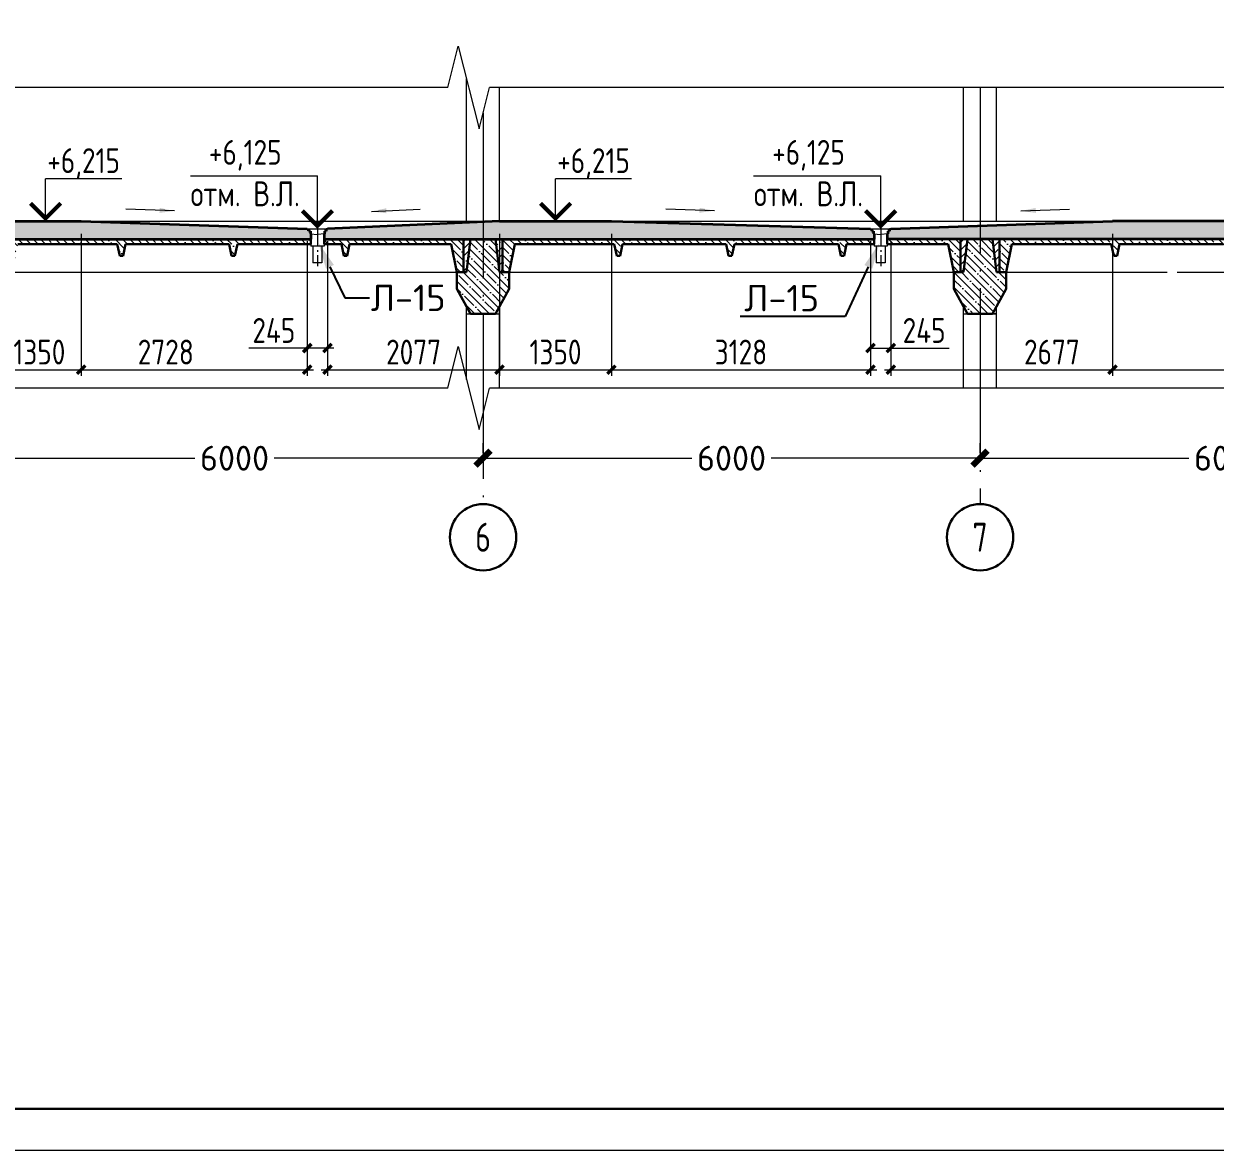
# Model space of a CAD drawing. Extents: x -965262 to 1142518, y -357520 to 71675.
# Drawn here: x 552421 to 566803, y -240088 to -226490 of the extents above; entities that cross this region are included whole.
import ezdxf
from ezdxf import colors
from ezdxf.entities.mleader import LeaderData, LeaderLine
from ezdxf.math import Vec2, Vec3

# ---------------------------------------------------------------- set-up
doc = ezdxf.new("R2010")
doc.units = 0
doc.header["$LTSCALE"] = 10
doc.linetypes.add('AM_DIN_G_W050x2', pattern=[6.875, 4.75, -0.875, 0.375, -0.875])
doc.linetypes.add('DOTE', pattern=[2.42, 2, -0.2, 0.02, -0.2])
doc.layers.get('0').update_dxf_attribs({"linetype": 'CONTINUOUS', "lineweight": 30})
doc.layers.get('Defpoints').update_dxf_attribs({"linetype": 'CONTINUOUS'})
for name, color, linetype, lineweight in [('DOTE', 7, 'DOTE', 9), ('полы', 3, 'CONTINUOUS', 35), ('Полы_лотки', 7, 'CONTINUOUS', 30)]:
    doc.layers.add(name, color=color, linetype=linetype, lineweight=lineweight)
doc.styles.add('GOST 2.304', font='isocpeur.ttf', dxfattribs={"width": 0.75, "height": 250})
doc.styles.get("Standard").update_dxf_attribs({"font": 'isocpeur.ttf', "height": 300})
doc.styles.add('ГОСТ 2м', font='isocpeur.ttf', dxfattribs={"width": 0.8, "height": 250})
doc.dimstyles.get("Standard").update_dxf_attribs({"dimscale": 100, "dimtxt": 300, "dimasz": 1.8, "dimexe": 1.8, "dimexo": 0.625, "dimgap": 0.9, "dimtad": 0, "dimdec": 0, "dimzin": 0, "dimdsep": 46, "dimtxsty": 'Standard', "dimblk": 'ARCHTICK', "dimcen": 0.9, "dimclrd": 256, "dimclre": 256, "dimclrt": 256, "dimadec": 0, "dimazin": 0, "dimtfac": 1, "dimtdec": 0, "dimtofl": 0, "dimtmove": 0, "dimatfit": 3, "dimfxl": 1, "dimtolj": 1, "dimtzin": 0, "dimlwd": 15, "dimlwe": 15, "dimarcsym": 0})
doc.dimstyles.new('ГОСТ 2м', dxfattribs={"dimtxt": 250, "dimasz": 100, "dimexe": 75, "dimexo": 150, "dimgap": 62.5, "dimtad": 1, "dimdec": 0, "dimtxsty": 'ГОСТ 2м', "dimblk": 'ARCHTICK', "dimcen": 150, "dimdle": 75, "dimclrd": 256, "dimclre": 256, "dimclrt": 256, "dimadec": 0, "dimazin": 0, "dimtfac": 1, "dimtdec": 0, "dimtmove": 0, "dimatfit": 3, "dimldrblk": 'OBLIQUE', "dimfxl": 1, "dimlwd": 15, "dimlwe": 15, "dimarcsym": 0})
pattern_1 = [(135, (451814.21, -235864), (-89.80256, -89.80256), []), (135, (451814.21, -235774.19), (-89.80256, -89.80256), [158.75, -31.75, 0, -31.75])]
pattern_2 = [(45, (563914.5, -232089.68), (-89.8026, 89.8026), []), (45, (564004.3, -232089.68), (-89.8026, 89.8026), [158.75, -31.75, 0, -31.75])]
pattern_3 = [(135, (563914.5, -232089.68), (-89.8026, -89.8026), []), (135, (563914.5, -231999.87), (-89.8026, -89.8026), [158.75, -31.75, 0, -31.75])]

# ---------------------------------------------------------------- blocks, each defined once
blk = doc.blocks.new('_ArchTick')
at = {"color": 0, "linetype": 'ByBlock', "lineweight": 0, "const_width": 0.4}
blk.add_lwpolyline([(-0.5, -0.5), (0.5, 0.5)], dxfattribs=at)
blk = doc.blocks.new('*D2108')
at = {"lineweight": 15, "transparency": 16777216}
for p, q in [((563964, -231672), (563964, -231554)), ((569964, -231672), (569964, -231554)), ((563964, -231734), (566484, -231734)), ((569964, -231734), (567444, -231734))]:
    blk.add_line(p, q, dxfattribs=at)
at = {"layer": 'Defpoints', "color": 0, "lineweight": 15, "transparency": 16777216}
for p in [(563964, -231734), (563964, -231734), (569964, -231734)]:
    blk.add_point(p, dxfattribs=at)
at = {"lineweight": 15, "transparency": 16777216, "xscale": 180, "yscale": 180, "zscale": 180, "rotation": 180}
blk.add_blockref('_ArchTick', (563964, -231734), dxfattribs=at)
at = {"lineweight": 15, "transparency": 16777216, "xscale": 180, "yscale": 180, "zscale": 180}
blk.add_blockref('_ArchTick', (569964, -231734), dxfattribs=at)
at = {"lineweight": 15, "transparency": 16777216, "insert": (566964, -231734), "char_height": 300, "attachment_point": 5}
blk.add_mtext('\\A1;6000', dxfattribs=at)
blk = doc.blocks.new('*D2109')
at = {"lineweight": 15, "transparency": 16777216}
for p, q in [((557964, -231672), (557964, -231554)), ((563964, -231672), (563964, -231554)), ((557964, -231734), (560484, -231734)), ((563964, -231734), (561444, -231734))]:
    blk.add_line(p, q, dxfattribs=at)
at = {"layer": 'Defpoints', "color": 0, "lineweight": 15, "transparency": 16777216}
for p in [(557964, -231734), (557964, -231734), (563964, -231734)]:
    blk.add_point(p, dxfattribs=at)
at = {"lineweight": 15, "transparency": 16777216, "xscale": 180, "yscale": 180, "zscale": 180, "rotation": 180}
blk.add_blockref('_ArchTick', (557964, -231734), dxfattribs=at)
at = {"lineweight": 15, "transparency": 16777216, "xscale": 180, "yscale": 180, "zscale": 180}
blk.add_blockref('_ArchTick', (563964, -231734), dxfattribs=at)
at = {"lineweight": 15, "transparency": 16777216, "insert": (560964, -231734), "char_height": 300, "attachment_point": 5}
blk.add_mtext('\\A1;6000', dxfattribs=at)
blk = doc.blocks.new('*D2110')
at = {"lineweight": 15, "transparency": 16777216}
for p, q in [((551964, -231672), (551964, -231554)), ((557964, -231672), (557964, -231554)), ((551964, -231734), (554484, -231734)), ((557964, -231734), (555444, -231734))]:
    blk.add_line(p, q, dxfattribs=at)
at = {"layer": 'Defpoints', "color": 0, "lineweight": 15, "transparency": 16777216}
for p in [(551964, -231734), (551964, -231734), (557964, -231734)]:
    blk.add_point(p, dxfattribs=at)
at = {"lineweight": 15, "transparency": 16777216, "xscale": 180, "yscale": 180, "zscale": 180, "rotation": 180}
blk.add_blockref('_ArchTick', (551964, -231734), dxfattribs=at)
at = {"lineweight": 15, "transparency": 16777216, "xscale": 180, "yscale": 180, "zscale": 180}
blk.add_blockref('_ArchTick', (557964, -231734), dxfattribs=at)
at = {"lineweight": 15, "transparency": 16777216, "insert": (554964, -231734), "char_height": 300, "attachment_point": 5}
blk.add_mtext('\\A1;6000', dxfattribs=at)
blk = doc.blocks.new('*D2120')
at = {"lineweight": 15, "transparency": 16777216}
for p, q in [((551764, -229025), (551764, -230741)), ((553114, -229025), (553114, -230741)), ((551689, -230666), (553189, -230666))]:
    blk.add_line(p, q, dxfattribs=at)
at = {"layer": 'Defpoints', "color": 0, "lineweight": 15, "transparency": 16777216}
for p in [(551764, -228875, -13062), (553114, -228875, -13062), (553114, -230666)]:
    blk.add_point(p, dxfattribs=at)
at = {"lineweight": 15, "transparency": 16777216, "xscale": 100, "yscale": 100, "zscale": 100, "rotation": 180}
blk.add_blockref('_ArchTick', (551764, -230666), dxfattribs=at)
at = {"lineweight": 15, "transparency": 16777216, "xscale": 100, "yscale": 100, "zscale": 100}
blk.add_blockref('_ArchTick', (553114, -230666), dxfattribs=at)
at = {"lineweight": 15, "transparency": 16777216, "insert": (552608, -230453), "char_height": 250, "attachment_point": 5, "style": 'ГОСТ 2м'}
blk.add_mtext('{\\H1.2x;1350}', dxfattribs=at)
blk = doc.blocks.new('_Oblique')
at = {"color": 0, "linetype": 'ByBlock', "lineweight": -2}
blk.add_line((-0.5, -0.5), (0.5, 0.5), dxfattribs=at)
blk = doc.blocks.new('*D2121')
at = {"lineweight": 15, "transparency": 16777216}
for p, q in [((553114, -229025), (553114, -230741)), ((555842, -229115), (555842, -230741)), ((553039, -230666), (555917, -230666))]:
    blk.add_line(p, q, dxfattribs=at)
at = {"layer": 'Defpoints', "color": 0, "lineweight": 15, "transparency": 16777216}
for p in [(553114, -228875, -13062), (555842, -228965), (555842, -230666)]:
    blk.add_point(p, dxfattribs=at)
at = {"lineweight": 15, "transparency": 16777216, "xscale": 100, "yscale": 100, "zscale": 100, "rotation": 180}
blk.add_blockref('_ArchTick', (553114, -230666), dxfattribs=at)
at = {"lineweight": 15, "transparency": 16777216, "xscale": 100, "yscale": 100, "zscale": 100}
blk.add_blockref('_ArchTick', (555842, -230666), dxfattribs=at)
at = {"lineweight": 15, "transparency": 16777216, "insert": (554134, -230453), "char_height": 250, "attachment_point": 5, "style": 'ГОСТ 2м'}
blk.add_mtext('{\\H1.2x;2728}', dxfattribs=at)
blk = doc.blocks.new('*D2122')
at = {"lineweight": 15, "transparency": 16777216}
for p, q in [((555842, -229115), (555842, -230480)), ((556087, -229115), (556087, -230480)), ((555842, -230405), (555137, -230405)), ((556162, -230405), (555842, -230405))]:
    blk.add_line(p, q, dxfattribs=at)
at = {"layer": 'Defpoints', "color": 0, "lineweight": 15, "transparency": 16777216}
for p in [(555842, -228965), (556087, -228965), (555842, -230405)]:
    blk.add_point(p, dxfattribs=at)
at = {"lineweight": 15, "transparency": 16777216, "xscale": 100, "yscale": 100, "zscale": 100, "rotation": 180}
blk.add_blockref('_ArchTick', (555842, -230405), dxfattribs=at)
at = {"lineweight": 15, "transparency": 16777216, "xscale": 100, "yscale": 100, "zscale": 100}
blk.add_blockref('_ArchTick', (556087, -230405), dxfattribs=at)
at = {"lineweight": 15, "transparency": 16777216, "insert": (555439, -230192), "char_height": 250, "attachment_point": 5, "style": 'ГОСТ 2м'}
blk.add_mtext('{\\H1.2x;245}', dxfattribs=at)
blk = doc.blocks.new('*D2123')
at = {"lineweight": 15, "transparency": 16777216}
for p, q in [((558164, -229025), (558164, -230741)), ((556087, -229115), (556087, -230741)), ((556012, -230666), (558239, -230666))]:
    blk.add_line(p, q, dxfattribs=at)
at = {"layer": 'Defpoints', "color": 0, "lineweight": 15, "transparency": 16777216}
for p in [(558164, -228875, -13062), (556087, -228965), (558164, -230666)]:
    blk.add_point(p, dxfattribs=at)
at = {"lineweight": 15, "transparency": 16777216, "xscale": 100, "yscale": 100, "zscale": 100, "rotation": 180}
blk.add_blockref('_ArchTick', (556087, -230666), dxfattribs=at)
at = {"lineweight": 15, "transparency": 16777216, "xscale": 100, "yscale": 100, "zscale": 100}
blk.add_blockref('_ArchTick', (558164, -230666), dxfattribs=at)
at = {"lineweight": 15, "transparency": 16777216, "insert": (557126, -230453), "char_height": 250, "attachment_point": 5, "style": 'ГОСТ 2м'}
blk.add_mtext('{\\H1.2x;2077}', dxfattribs=at)
blk = doc.blocks.new('*D2124')
at = {"lineweight": 15, "transparency": 16777216}
for p, q in [((558164, -229025), (558164, -230741)), ((559514, -229025), (559514, -230741)), ((558089, -230666), (559589, -230666))]:
    blk.add_line(p, q, dxfattribs=at)
at = {"layer": 'Defpoints', "color": 0, "lineweight": 15, "transparency": 16777216}
for p in [(558164, -228875, -13062), (559514, -228875, -13062), (559514, -230666)]:
    blk.add_point(p, dxfattribs=at)
at = {"lineweight": 15, "transparency": 16777216, "xscale": 100, "yscale": 100, "zscale": 100, "rotation": 180}
blk.add_blockref('_ArchTick', (558164, -230666), dxfattribs=at)
at = {"lineweight": 15, "transparency": 16777216, "xscale": 100, "yscale": 100, "zscale": 100}
blk.add_blockref('_ArchTick', (559514, -230666), dxfattribs=at)
at = {"lineweight": 15, "transparency": 16777216, "insert": (558839, -230453), "char_height": 250, "attachment_point": 5, "style": 'ГОСТ 2м'}
blk.add_mtext('{\\H1.2x;1350}', dxfattribs=at)
blk = doc.blocks.new('*D2125')
at = {"lineweight": 15, "transparency": 16777216}
for p, q in [((559514, -229025), (559514, -230741)), ((562642, -229115), (562642, -230741)), ((559439, -230666), (562717, -230666))]:
    blk.add_line(p, q, dxfattribs=at)
at = {"layer": 'Defpoints', "color": 0, "lineweight": 15, "transparency": 16777216}
for p in [(559514, -228875, -13062), (562642, -228965), (562642, -230666)]:
    blk.add_point(p, dxfattribs=at)
at = {"lineweight": 15, "transparency": 16777216, "xscale": 100, "yscale": 100, "zscale": 100, "rotation": 180}
blk.add_blockref('_ArchTick', (559514, -230666), dxfattribs=at)
at = {"lineweight": 15, "transparency": 16777216, "xscale": 100, "yscale": 100, "zscale": 100}
blk.add_blockref('_ArchTick', (562642, -230666), dxfattribs=at)
at = {"lineweight": 15, "transparency": 16777216, "insert": (561078, -230453), "char_height": 250, "attachment_point": 5, "style": 'ГОСТ 2м'}
blk.add_mtext('{\\H1.2x;3128}', dxfattribs=at)
blk = doc.blocks.new('*D2126')
at = {"lineweight": 15, "transparency": 16777216}
for p, q in [((562642, -229115), (562642, -230480)), ((562887, -229115), (562887, -230480)), ((562642, -230405), (562962, -230405)), ((562887, -230405), (563592, -230405))]:
    blk.add_line(p, q, dxfattribs=at)
at = {"layer": 'Defpoints', "color": 0, "lineweight": 15, "transparency": 16777216}
for p in [(562642, -228965), (562887, -228965), (562642, -230405)]:
    blk.add_point(p, dxfattribs=at)
at = {"lineweight": 15, "transparency": 16777216, "xscale": 100, "yscale": 100, "zscale": 100, "rotation": 180}
blk.add_blockref('_ArchTick', (562642, -230405), dxfattribs=at)
at = {"lineweight": 15, "transparency": 16777216, "xscale": 100, "yscale": 100, "zscale": 100}
blk.add_blockref('_ArchTick', (562887, -230405), dxfattribs=at)
at = {"lineweight": 15, "transparency": 16777216, "insert": (563289, -230192), "char_height": 250, "attachment_point": 5, "style": 'ГОСТ 2м'}
blk.add_mtext('{\\H1.2x;245}', dxfattribs=at)
blk = doc.blocks.new('*D2127')
at = {"lineweight": 15, "transparency": 16777216}
for p, q in [((565564, -229025), (565564, -230741)), ((562887, -229115), (562887, -230741)), ((562812, -230666), (565639, -230666))]:
    blk.add_line(p, q, dxfattribs=at)
at = {"layer": 'Defpoints', "color": 0, "lineweight": 15, "transparency": 16777216}
for p in [(565564, -228875), (562887, -228965), (565564, -230666)]:
    blk.add_point(p, dxfattribs=at)
at = {"lineweight": 15, "transparency": 16777216, "xscale": 100, "yscale": 100, "zscale": 100, "rotation": 180}
blk.add_blockref('_ArchTick', (562887, -230666), dxfattribs=at)
at = {"lineweight": 15, "transparency": 16777216, "xscale": 100, "yscale": 100, "zscale": 100}
blk.add_blockref('_ArchTick', (565564, -230666), dxfattribs=at)
at = {"lineweight": 15, "transparency": 16777216, "insert": (564832, -230453), "char_height": 250, "attachment_point": 5, "style": 'ГОСТ 2м'}
blk.add_mtext('{\\H1.2x;2677}', dxfattribs=at)
blk = doc.blocks.new('*D2128')
at = {"lineweight": 15, "transparency": 16777216}
for p, q in [((565564, -229025), (565564, -230741)), ((569764, -229025), (569764, -230741)), ((565489, -230666), (569839, -230666))]:
    blk.add_line(p, q, dxfattribs=at)
at = {"layer": 'Defpoints', "color": 0, "lineweight": 15, "transparency": 16777216}
for p in [(565564, -228875), (569764, -228875, -13062), (569764, -230666)]:
    blk.add_point(p, dxfattribs=at)
at = {"lineweight": 15, "transparency": 16777216, "xscale": 100, "yscale": 100, "zscale": 100, "rotation": 180}
blk.add_blockref('_ArchTick', (565564, -230666), dxfattribs=at)
at = {"lineweight": 15, "transparency": 16777216, "xscale": 100, "yscale": 100, "zscale": 100}
blk.add_blockref('_ArchTick', (569764, -230666), dxfattribs=at)
at = {"lineweight": 15, "transparency": 16777216, "insert": (567664, -230453), "char_height": 250, "attachment_point": 5, "style": 'ГОСТ 2м'}
blk.add_mtext('{\\H1.2x;4200}', dxfattribs=at)

msp = doc.modelspace()

# ---------------------------------------------------------------- hatches: boundary and pattern name
at = {"lineweight": 15}
h = msp.add_hatch(dxfattribs=at)
h.set_pattern_fill('ANSI35', color=256, scale=20, angle=90)
h.set_pattern_definition(pattern_1)
h.paths.add_polyline_path([(553578.9, -229289.7), (553618.9, -229289.7), (553648.9, -229149.7), (554898.9, -229149.7), (554928.9, -229289.7), (554968.9, -229289.7), (554998.9, -229149.7), (556253.9, -229149.7), (556283.9, -229289.7), (556323.9, -229289.7), (556353.9, -229149.7), (557580.8, -229149.7), (557649.5, -229489.7), (557728.9, -229489.7), (557728.9, -229089.7), (552200.1, -229089.7), (552200.1, -229489.7), (552279.5, -229489.7), (552348.2, -229149.7), (553548.9, -229149.7)])
h.paths.add_polyline_path([(556044.5, -229149.7), (555884.5, -229149.7), (555884.5, -229089.7), (556044.5, -229089.7)], flags=17)
h = msp.add_hatch(dxfattribs=at)
h.set_pattern_fill('ANSI35', color=256, scale=20, angle=90)
h.set_pattern_definition(pattern_3)
h.paths.add_polyline_path([(557964.5, -229089.7), (557814.5, -229089.7), (557764.5, -229489.7), (557649.5, -229489.7), (557649.5, -229689.7), (557814.5, -229989.7), (557964.5, -229989.7)])
h.paths.add_polyline_path([(557964.5, -229989.7), (558114.5, -229989.7), (558279.5, -229689.7), (558279.5, -229489.7), (558164.5, -229489.7), (558114.5, -229089.7), (557964.5, -229089.7)])
h = msp.add_hatch(dxfattribs=at)
h.set_pattern_fill('ANSI35', color=256, scale=20)
h.set_pattern_definition(pattern_2)
h.paths.add_polyline_path([(557814.5, -229089.7), (557728.9, -229089.7), (557728.9, -229489.7), (557764.5, -229489.7)])
h = msp.add_hatch(dxfattribs=at)
h.set_pattern_fill('ANSI35', color=256, scale=20)
h.set_pattern_definition(pattern_2)
h.paths.add_polyline_path([(558200.1, -229089.7), (558114.5, -229089.7), (558164.5, -229489.7), (558200.1, -229489.7)])
h = msp.add_hatch(dxfattribs=at)
h.set_pattern_fill('ANSI35', color=256, scale=20, angle=90)
h.set_pattern_definition(pattern_1)
h.paths.add_polyline_path([(563728.9, -229089.7), (559598.9, -229089.7), (559598.9, -229289.7), (559618.9, -229289.7), (559648.9, -229149.7), (560898.9, -229149.7), (560928.9, -229289.7), (560968.9, -229289.7), (560998.9, -229149.7), (562253.9, -229149.7), (562283.9, -229289.7), (562323.9, -229289.7), (562353.9, -229149.7), (563580.8, -229149.7), (563649.5, -229489.7), (563728.9, -229489.7)])
h.paths.add_polyline_path([(558348.2, -229149.7), (559548.9, -229149.7), (559578.9, -229289.7), (559598.9, -229289.7), (559598.9, -229089.7), (558200.1, -229089.7), (558200.1, -229489.7), (558279.5, -229489.7)])
h.paths.add_polyline_path([(562844.5, -229149.7), (562684.5, -229149.7), (562684.5, -229089.7), (562844.5, -229089.7)], flags=17)
h = msp.add_hatch(dxfattribs=at)
h.set_pattern_fill('ANSI35', color=256, scale=20, angle=90)
h.set_pattern_definition(pattern_3)
h.paths.add_polyline_path([(563814.5, -229989.7), (563964.5, -229989.7), (563964.5, -229089.7), (563814.5, -229089.7), (563764.5, -229489.7), (563649.5, -229489.7), (563649.5, -229689.7)])
h.paths.add_polyline_path([(563964.5, -229989.7), (564114.5, -229989.7), (564279.5, -229689.7), (564279.5, -229489.7), (564164.5, -229489.7), (564114.5, -229089.7), (563964.5, -229089.7)])
h = msp.add_hatch(dxfattribs=at)
h.set_pattern_fill('ANSI35', color=256, scale=20)
h.set_pattern_definition(pattern_2)
h.paths.add_polyline_path([(563728.9, -229489.7), (563764.5, -229489.7), (563814.5, -229089.7), (563728.9, -229089.7)])
h = msp.add_hatch(dxfattribs=at)
h.set_pattern_fill('ANSI35', color=256, scale=20)
h.set_pattern_definition(pattern_2)
h.paths.add_polyline_path([(564164.5, -229489.7), (564200.1, -229489.7), (564200.1, -229089.7), (564114.5, -229089.7)])
h = msp.add_hatch(dxfattribs=at)
h.set_pattern_fill('ANSI35', color=256, scale=20, angle=90)
h.set_pattern_definition(pattern_3)
h.paths.add_polyline_path([(564348.2, -229149.7), (565548.9, -229149.7), (565578.9, -229289.7), (565598.9, -229289.7), (565598.9, -229089.7), (564200.1, -229089.7), (564200.1, -229489.7), (564279.5, -229489.7)])
h.paths.add_polyline_path([(569728.9, -229089.7), (565598.9, -229089.7), (565598.9, -229289.7), (565618.9, -229289.7), (565648.9, -229149.7), (566898.9, -229149.7), (566928.9, -229289.7), (566968.9, -229289.7), (566998.9, -229149.7), (568253.9, -229149.7), (568283.9, -229289.7), (568323.9, -229289.7), (568353.9, -229149.7), (569580.8, -229149.7), (569649.5, -229489.7), (569728.9, -229489.7)])
at = {"layer": 'полы', "lineweight": 15}
h = msp.add_hatch(dxfattribs=at)
h.set_pattern_fill('ANSI35', color=256, scale=40)
h.set_pattern_definition([(45, (451914.2, -235864), (-179.6051, 179.6051), []), (45, (452093.8, -235864), (-179.6051, 179.6051), [317.5, -63.5, 0, -63.5])])
h.paths.add_polyline_path([(540264.5, -229089.7), (540264.5, -228874.7), (540942, -228964.7), (540942, -228974.7), (540959.5, -228974.7), (540959.5, -228994.7), (540979.5, -228994.7), (540979.5, -229024.7), (540984.5, -229025.3), (540984.5, -229089.7)])
h.paths.add_polyline_path([(541144.5, -229089.7), (541144.5, -229025.3), (541149.5, -229024.7), (541149.5, -228994.7), (541169.5, -228994.7), (541169.5, -228974.7), (541187, -228974.7), (541187, -228964.7), (544644.5, -228874.7), (544644.5, -229089.7), (541144.5, -229089.7)])
h.paths.add_polyline_path([(544764.5, -229089.7), (544764.5, -228874.7), (548842, -228964.7), (548842, -228974.7), (548859.5, -228974.7), (548859.5, -228994.7), (548879.5, -228994.7), (548879.5, -229024.7), (548884.5, -229025.3), (548884.5, -229089.7), (544764.5, -229089.7)])
h.paths.add_polyline_path([(549044.5, -229089.7), (549044.5, -229025.3), (549049.5, -229024.7), (549049.5, -228994.7), (549069.5, -228994.7), (549069.5, -228974.7), (549087, -228974.7), (549087, -228964.7), (551764.5, -228874.7), (553114.5, -228874.7), (555842, -228964.7), (555842, -228974.7), (555859.5, -228974.7), (555859.5, -228994.7), (555879.5, -228994.7), (555879.5, -229024.7), (555884.5, -229025.3), (555884.5, -229089.7), (549044.5, -229089.7)])
h.paths.add_polyline_path([(556044.5, -229089.7), (556044.5, -229025.3), (556049.5, -229024.7), (556049.5, -228994.7), (556069.5, -228994.7), (556069.5, -228974.7), (556087, -228974.7), (556087, -228964.7), (558164.5, -228874.7), (559514.5, -228874.7), (562642, -228964.7), (562642, -228974.7), (562659.5, -228974.7), (562659.5, -228994.7), (562679.5, -228994.7), (562679.5, -229024.7), (562684.5, -229025.3), (562684.5, -229089.7), (556044.5, -229089.7)])
h.paths.add_polyline_path([(562844.5, -229089.7), (562844.5, -229025.3), (562849.5, -229024.7), (562849.5, -228994.7), (562869.5, -228994.7), (562869.5, -228974.7), (562887, -228974.7), (562887, -228964.7), (565564.5, -228874.7), (569764.5, -228874.7), (571220.5, -228964.7), (571220.5, -229034.7), (572838.5, -229050.9), (572838.5, -229089.7), (562844.5, -229089.7)])
h.paths.add_polyline_path([(573038.5, -229089.7), (573038.5, -229050.9), (574810.5, -229034.7), (574810.5, -228964.7), (575964.5, -228874.7), (575964.5, -229089.7)])

# ---------------------------------------------------------------- linework, layer by layer
at = {"lineweight": 15, "extrusion": (1.83697e-16, 0, -1)}
for p, q in [((557764.5, -228874.7, 6542), (557764.5, -227155.4, 6542)), ((558164.5, -228874.7, 6542), (558164.5, -227259.7, 6542)), ((563764.5, -228874.7, 6542), (563764.5, -227259.7, 6542)), ((564164.5, -228874.7, 6542), (564164.5, -227259.7, 6542)), ((557764.5, -230782.6, 6542), (557764.5, -229898.8, 6542)), ((558164.5, -230886.9, 6542), (558164.5, -229898.8, 6542)), ((563764.5, -230886.9, 6542), (563764.5, -229898.8, 6542)), ((564164.5, -230886.9, 6542), (564164.5, -229898.8, 6542)), ((563764.5, -229989.7, 6542), (564164.5, -229989.7, 6542))]:
    msp.add_line(p, q, dxfattribs=at)
at = {"color": 5, "lineweight": 15, "ltscale": 10, "extrusion": (-1.83697e-16, -1, 0)}
for p, q in [((557540.6, -227259.7, 9801.8), (539454.5, -227259.7, 5090.8)), ((576854.5, -227259.7, 6542), (558040.6, -227259.7, 9801.8)), ((557540.6, -230886.9, 9801.8), (539454.5, -230886.9, 6542)), ((576854.5, -230886.9, 6542), (558040.6, -230886.9, 9801.8))]:
    msp.add_line(p, q, dxfattribs=at)
at = {"lineweight": 15}
for p, q in [((552683.8, -228874.7, 6542), (552683.8, -228361.6, 6542)), ((555964.5, -228964.7, 19603.7), (555964.5, -228325.1, 19603.7)), ((558839.5, -228874.7, 6542), (558839.5, -228361.6, 6542)), ((562764.5, -228964.7, 19603.7), (562764.5, -228325.1, 19603.7)), ((555884.5, -229025.3, 19603.7), (555884.5, -229175.3, 19603.7)), ((556044.5, -229025.3, 19603.7), (556044.5, -229175.3, 19603.7)), ((562684.5, -229025.3, 19603.7), (562684.5, -229175.3, 19603.7)), ((562844.5, -229025.3, 19603.7), (562844.5, -229175.3, 19603.7)), ((556044.5, -229175.3, 19603.7), (555884.5, -229175.3, 19603.7)), ((555909.5, -229175.3, 19603.7), (555909.5, -229375.3, 19603.7)), ((556019.5, -229175.3, 19603.7), (556019.5, -229375.3, 19603.7)), ((562844.5, -229175.3, 19603.7), (562684.5, -229175.3, 19603.7)), ((562709.5, -229175.3, 19603.7), (562709.5, -229375.3, 19603.7)), ((562819.5, -229175.3, 19603.7), (562819.5, -229375.3, 19603.7)), ((556019.5, -229375.3, 19603.7), (555909.5, -229375.3, 19603.7)), ((562819.5, -229375.3, 19603.7), (562709.5, -229375.3, 19603.7)), ((552178.9, -229489.7, 6542), (557728.9, -229489.7, 6542)), ((558178.9, -229489.7, 6542), (563728.9, -229489.7, 6542)), ((564178.9, -229489.7, 6542), (566224.5, -229489.7, 6542)), ((566344.5, -229489.7, 6542), (567734.5, -229489.7, 6542)), ((564164.5, -229989.7, 6542), (563964.5, -229989.7, 6542))]:
    msp.add_line(p, q, dxfattribs=at)
at = {"lineweight": 15, "ltscale": 0.3}
for p, q in [((553601.9, -228361.6, 6542), (552683.8, -228361.6, 6542)), ((554430.9, -228325.1, 19603.7), (555964.5, -228325.1, 19603.7)), ((559757.6, -228361.6, 6542), (558839.5, -228361.6, 6542)), ((561230.9, -228325.1, 19603.7), (562764.5, -228325.1, 19603.7))]:
    msp.add_line(p, q, dxfattribs=at)
at = {"lineweight": 15, "ltscale": 50}
for p, q in [((554239.3, -228748.9, 19603.7), (553651.5, -228729.5, 19603.7)), ((556616.6, -228754.9, 19603.7), (557204, -228729.5, 19603.7)), ((560756.8, -228746.4, 19603.7), (560169, -228729.5, 19603.7)), ((564457.8, -228749.2, 19603.7), (565045.6, -228729.5, 19603.7)), ((555842, -228964.7, 19603.7), (555842, -228974.7, 19603.7)), ((555859.5, -228974.7, 19603.7), (555859.5, -228994.7, 19603.7)), ((555879.5, -228994.7, 19603.7), (555879.5, -229024.7, 19603.7)), ((556049.5, -228994.7, 19603.7), (556049.5, -229024.7, 19603.7)), ((556069.5, -228974.7, 19603.7), (556069.5, -228994.7, 19603.7)), ((556087, -228964.7, 19603.7), (556087, -228974.7, 19603.7)), ((562642, -228964.7, 19603.7), (562642, -228974.7, 19603.7)), ((562659.5, -228974.7, 19603.7), (562659.5, -228994.7, 19603.7)), ((562679.5, -228994.7, 19603.7), (562679.5, -229024.7, 19603.7)), ((562849.5, -228994.7, 19603.7), (562849.5, -229024.7, 19603.7)), ((562869.5, -228974.7, 19603.7), (562869.5, -228994.7, 19603.7)), ((562887, -228964.7, 19603.7), (562887, -228974.7, 19603.7))]:
    msp.add_line(p, q, dxfattribs=at)
at = {"extrusion": (1.83697e-16, 0, -1)}
for p, q in [((549044.5, -229089.7, 6542), (555884.5, -229089.7, 6542)), ((556044.5, -229089.7, 6542), (562684.5, -229089.7, 6542)), ((562844.5, -229089.7, 6542), (572838.5, -229089.7, 6542))]:
    msp.add_line(p, q, dxfattribs=at)
at = {"lineweight": 15, "ltscale": 10}
for p, q in [((555842, -228974.7, 19603.7), (555859.5, -228974.7, 19603.7)), ((555859.5, -228994.7, 19603.7), (555879.5, -228994.7, 19603.7)), ((556069.5, -228994.7, 19603.7), (556049.5, -228994.7, 19603.7)), ((556069.5, -228974.7, 19603.7), (556087, -228974.7, 19603.7)), ((562642, -228974.7, 19603.7), (562659.5, -228974.7, 19603.7)), ((562659.5, -228994.7, 19603.7), (562679.5, -228994.7, 19603.7)), ((562869.5, -228994.7, 19603.7), (562849.5, -228994.7, 19603.7)), ((562869.5, -228974.7, 19603.7), (562887, -228974.7, 19603.7))]:
    msp.add_line(p, q, dxfattribs=at)
at = {"lineweight": 15, "ltscale": 2.5}
for p, q in [((555879.5, -229024.7, 19603.7), (555964.5, -229034.7, 19603.7)), ((556049.5, -229024.7, 19603.7), (555964.5, -229034.7, 19603.7)), ((562679.5, -229024.7, 19603.7), (562764.5, -229034.7, 19603.7)), ((562849.5, -229024.7, 19603.7), (562764.5, -229034.7, 19603.7))]:
    msp.add_line(p, q, dxfattribs=at)
for p, q in [((555884.5, -229149.7, 6542), (555884.5, -229089.7, 6541.7)), ((556044.5, -229149.7, 6542), (556044.5, -229089.7, 6541.7)), ((557728.9, -229089.7, 6542), (557728.9, -229489.7, 6542)), ((557814.5, -229089.7, 6542), (557764.5, -229489.7, 6542)), ((557814.5, -229089.7, 6542), (558114.5, -229089.7, 6542)), ((558114.5, -229089.7, 6542), (558164.5, -229489.7, 6542)), ((558200.1, -229089.7, 6542), (558200.1, -229489.7, 6542)), ((562684.5, -229149.7, 6542), (562684.5, -229089.7, 6541.7)), ((562844.5, -229149.7, 6542), (562844.5, -229089.7, 6541.7)), ((563728.9, -229089.7, 6542), (563728.9, -229489.7, 6542)), ((563814.5, -229089.7, 6542), (563764.5, -229489.7, 6542)), ((563814.5, -229089.7, 6542), (564114.5, -229089.7, 6542)), ((564114.5, -229089.7, 6542), (564164.5, -229489.7, 6542)), ((564200.1, -229089.7, 6542), (564200.1, -229489.7, 6542)), ((552348.2, -229149.7, 6542), (553548.9, -229149.7, 6542)), ((553548.9, -229149.7, 6542), (553578.9, -229289.7, 6542)), ((553648.9, -229149.7, 6542), (553618.9, -229289.7, 6542)), ((553648.9, -229149.7, 6542), (554898.9, -229149.7, 6542)), ((554898.9, -229149.7, 6542), (554928.9, -229289.7, 6542)), ((554998.9, -229149.7, 6542), (554968.9, -229289.7, 6542)), ((554998.9, -229149.7, 6542), (555884.5, -229149.7, 6542)), ((556044.5, -229149.7, 6542), (556253.9, -229149.7, 6542)), ((556253.9, -229149.7, 6542), (556283.9, -229289.7, 6542)), ((556353.9, -229149.7, 6542), (556323.9, -229289.7, 6542)), ((556353.9, -229149.7, 6542), (557580.8, -229149.7, 6542)), ((557580.8, -229149.7, 6542), (557649.5, -229489.7, 6542)), ((558348.2, -229149.7, 6542), (558279.5, -229489.7, 6542)), ((558348.2, -229149.7, 6542), (559548.9, -229149.7, 6542)), ((559548.9, -229149.7, 6542), (559578.9, -229289.7, 6542)), ((559648.9, -229149.7, 6542), (559618.9, -229289.7, 6542)), ((559648.9, -229149.7, 6542), (560898.9, -229149.7, 6542)), ((560898.9, -229149.7, 6542), (560928.9, -229289.7, 6542)), ((560998.9, -229149.7, 6542), (560968.9, -229289.7, 6542)), ((560998.9, -229149.7, 6542), (562253.9, -229149.7, 6542)), ((562253.9, -229149.7, 6542), (562283.9, -229289.7, 6542)), ((562353.9, -229149.7, 6542), (562323.9, -229289.7, 6542)), ((562353.9, -229149.7, 6542), (562684.5, -229149.7, 6542)), ((562844.5, -229149.7, 6542), (563580.8, -229149.7, 6542)), ((563580.8, -229149.7, 6542), (563649.5, -229489.7, 6542)), ((564348.2, -229149.7, 6542), (564279.5, -229489.7, 6542)), ((564348.2, -229149.7, 6542), (565548.9, -229149.7, 6542)), ((565548.9, -229149.7, 6542), (565578.9, -229289.7, 6542)), ((565648.9, -229149.7, 6542), (565618.9, -229289.7, 6542)), ((565648.9, -229149.7, 6542), (566898.9, -229149.7, 6542)), ((553578.9, -229289.7, 6542), (553618.9, -229289.7, 6542)), ((554928.9, -229289.7, 6542), (554968.9, -229289.7, 6542)), ((556283.9, -229289.7, 6542), (556323.9, -229289.7, 6542)), ((559578.9, -229289.7, 6542), (559618.9, -229289.7, 6542)), ((560928.9, -229289.7, 6542), (560968.9, -229289.7, 6542)), ((562283.9, -229289.7, 6542), (562323.9, -229289.7, 6542)), ((565578.9, -229289.7, 6542), (565618.9, -229289.7, 6542)), ((557764.5, -229489.7, 6542), (557649.5, -229489.7, 6542)), ((557649.5, -229489.7, 6542), (557649.5, -229689.7, 6542)), ((558164.5, -229489.7, 6542), (558279.5, -229489.7, 6542)), ((558279.5, -229489.7, 6542), (558279.5, -229689.7, 6542)), ((563764.5, -229489.7, 6542), (563649.5, -229489.7, 6542)), ((563649.5, -229489.7, 6542), (563649.5, -229689.7, 6542)), ((564164.5, -229489.7, 6542), (564279.5, -229489.7, 6542)), ((564279.5, -229489.7, 6542), (564279.5, -229689.7, 6542)), ((557814.5, -229989.7, 6542), (557649.5, -229689.7, 6542)), ((558114.5, -229989.7, 6542), (558279.5, -229689.7, 6542)), ((563814.5, -229989.7, 6542), (563649.5, -229689.7, 6542)), ((564114.5, -229989.7, 6542), (564279.5, -229689.7, 6542)), ((557814.5, -229989.7, 6542), (558114.5, -229989.7, 6542)), ((563814.5, -229989.7, 6542), (564114.5, -229989.7, 6542))]:
    msp.add_line(p, q)
at = {"lineweight": 15, "ltscale": 2}
for p, q in [((557764.5, -229989.7, 6542), (558164.5, -229989.7, 6542)), ((563764.5, -229989.7, 6542), (564164.5, -229989.7, 6542))]:
    msp.add_line(p, q, dxfattribs=at)
at = {"lineweight": 15, "elevation": 9801.8}
msp.add_lwpolyline([(621217.6, -180687.8), (535617.6, -180687.8), (535617.6, -240087.8), (621217.6, -240087.8)], close=True, dxfattribs=at)
at = {"elevation": 9801.8}
msp.add_lwpolyline([(620717.6, -181187.8), (537617.6, -181187.8), (537617.6, -239587.8), (620717.6, -239587.8)], close=True, dxfattribs=at)
at = {"color": 5, "lineweight": 15, "ltscale": 10, "elevation": 9801.8}
for points in [[(557540.6, -227259.7), (557665.6, -226759.7)], [(557665.6, -226759.7), (557915.6, -227759.7)], [(557915.6, -227759.7), (558040.6, -227259.7)], [(557540.6, -230886.9), (557665.6, -230386.9)], [(557665.6, -230386.9), (557915.6, -231386.9)], [(557915.6, -231386.9), (558040.6, -230886.9)]]:
    msp.add_lwpolyline(points, dxfattribs=at)
at = {"lineweight": 15, "const_width": 50}
for points, elevation in [([(552501.5, -228657), (552683.8, -228839.3), (552866.2, -228657)], 6542), ([(558657.2, -228657), (558839.5, -228839.3), (559021.8, -228657)], 6542), ([(555782.2, -228747), (555964.5, -228929.3), (556146.8, -228747)], 19603.7), ([(562582.2, -228747), (562764.5, -228929.3), (562946.8, -228747)], 19603.7)]:
    msp.add_lwpolyline(points, dxfattribs=dict(at, elevation=elevation))
at = {"lineweight": 15, "ltscale": 100, "extrusion": (0, 1, 0), "elevation": -228964.7}
for points in [[(-555842, 19603.7), (-556087, 19603.7)], [(-562642, 19603.7), (-562887, 19603.7)]]:
    msp.add_lwpolyline(points, dxfattribs=at)
at = {"lineweight": 15, "ltscale": 50}
for points in [[(554058.3, -228772.8, 19603.7), (554060.4, -228712.8, 19603.7), (554239.3, -228748.9, 19603.7)], [(556797.7, -228777, 19603.7), (556795.1, -228717, 19603.7), (556616.6, -228754.9, 19603.7)], [(560576, -228771, 19603.7), (560577.8, -228711.1, 19603.7), (560756.8, -228746.4, 19603.7)], [(564638.8, -228773, 19603.7), (564636.7, -228713, 19603.7), (564457.8, -228749.2, 19603.7)]]:
    msp.add_solid(points, dxfattribs=at)
at = {"layer": 'DOTE', "ltscale": 100, "extrusion": (0, -1, 0)}
for p, q in [((563964.5, -227259.7, 5090.8), (563964.5, -232288.7, 5090.8)), ((557964.5, -227563.9, 5090.8), (557964.5, -232288.7, 5090.8))]:
    msp.add_line(p, q, dxfattribs=at)
at = {"layer": 'DOTE', "linetype": 'AM_DIN_G_W050x2', "ltscale": 5}
for p, q in [((555964.5, -228941.4, 19603.7), (555964.5, -229415, 19603.7)), ((562764.5, -228941.4, 19603.7), (562764.5, -229415, 19603.7))]:
    msp.add_line(p, q, dxfattribs=at)
at = {"layer": 'DOTE', "linetype": 'Continuous', "lineweight": 30}
for centre in [(557964.5, -232688.7, 5090.8), (563964.5, -232688.7, 5090.8)]:
    msp.add_circle(centre, 400, dxfattribs=at)
at = {"layer": 'полы'}
for p, q in [((551764.5, -228874.7, 6542), (553114.5, -228874.7, 6542)), ((553114.5, -228874.7, 6542), (555842, -228964.7, 19603.7)), ((558164.5, -228874.7, 6542), (556087, -228964.7, 19603.7)), ((558164.5, -228874.7, 6542), (559514.5, -228874.7, 6542)), ((559514.5, -228874.7, 6542), (562642, -228964.7, 19603.7)), ((562887, -228964.7, 19603.7), (565564.5, -228874.7, 19603.7)), ((569764.5, -228874.7, 19603.7), (565564.5, -228874.7, 19603.7)), ((549044.5, -229089.7, 6542), (555884.5, -229089.7, 6541.7)), ((556044.5, -229089.7, 6542), (562684.5, -229089.7, 6541.7)), ((572838.5, -229089.7, 6542), (562844.5, -229089.7, 6542))]:
    msp.add_line(p, q, dxfattribs=at)
at = {"layer": 'полы', "lineweight": 15, "extrusion": (1.83697e-16, 0, -1)}
for p, q in [((553114.5, -228874.7, 6542), (558164.5, -228874.7, 6542)), ((559514.5, -228874.7, 6542), (565564.5, -228874.7, 6542))]:
    msp.add_line(p, q, dxfattribs=at)
at = {"layer": 'полы', "ltscale": 50}
for p, q in [((555842, -228964.7, 19603.7), (555842, -228974.7, 19603.7)), ((555842, -228974.7, 19603.7), (555859.5, -228974.7, 19603.7)), ((555859.5, -228974.7, 19603.7), (555859.5, -228994.7, 19603.7)), ((555859.5, -228994.7, 19603.7), (555879.5, -228994.7, 19603.7)), ((555879.5, -228994.7, 19603.7), (555879.5, -229024.7, 19603.7)), ((555879.5, -229024.7, 19603.7), (555884.5, -229025.3, 19603.7)), ((555884.5, -229025.3, 19603.7), (555884.5, -229089.7, 6542)), ((556049.5, -229024.7, 19603.7), (556044.5, -229025.3, 19603.7)), ((556044.5, -229025.3, 19603.7), (556044.5, -229089.7, 6542)), ((556069.5, -228994.7, 19603.7), (556049.5, -228994.7, 19603.7)), ((556049.5, -228994.7, 19603.7), (556049.5, -229024.7, 19603.7)), ((556087, -228974.7, 19603.7), (556069.5, -228974.7, 19603.7)), ((556069.5, -228974.7, 19603.7), (556069.5, -228994.7, 19603.7)), ((556087, -228964.7, 19603.7), (556087, -228974.7, 19603.7)), ((562642, -228964.7, 19603.7), (562642, -228974.7, 19603.7)), ((562642, -228974.7, 19603.7), (562659.5, -228974.7, 19603.7)), ((562659.5, -228974.7, 19603.7), (562659.5, -228994.7, 19603.7)), ((562659.5, -228994.7, 19603.7), (562679.5, -228994.7, 19603.7)), ((562679.5, -228994.7, 19603.7), (562679.5, -229024.7, 19603.7)), ((562679.5, -229024.7, 19603.7), (562684.5, -229025.3, 19603.7)), ((562684.5, -229025.3, 19603.7), (562684.5, -229089.7, 6542)), ((562849.5, -229024.7, 19603.7), (562844.5, -229025.3, 19603.7)), ((562844.5, -229025.3, 19603.7), (562844.5, -229089.7, 6542)), ((562869.5, -228994.7, 19603.7), (562849.5, -228994.7, 19603.7)), ((562849.5, -228994.7, 19603.7), (562849.5, -229024.7, 19603.7)), ((562887, -228974.7, 19603.7), (562869.5, -228974.7, 19603.7)), ((562869.5, -228974.7, 19603.7), (562869.5, -228994.7, 19603.7)), ((562887, -228964.7, 19603.7), (562887, -228974.7, 19603.7))]:
    msp.add_line(p, q, dxfattribs=at)

# ---------------------------------------------------------------- texts
at = {"char_height": 300, "attachment_point": 5, "style": 'GOST 2.304'}
for s, insert, width in [('{\\W0.8;+6,125\\Pотм. В.Л.}', (555093.6, -228292.2, 19603.7), 1670.673), ('{\\W0.8;+6,125\\Pотм. В.Л.}', (561893.6, -228292.2, 19603.7), 1670.673), ('{\\W0.8;+6,215}', (553142.4, -228176.9, 6542), 1200), ('{\\W0.8;+6,215}', (559298, -228176.9, 6542), 1200)]:
    msp.add_mtext(s, dxfattribs=dict(at, insert=insert, width=width))
at = {"layer": 'DOTE', "linetype": 'Continuous', "lineweight": 30, "ltscale": 100, "char_height": 350, "width": 800, "attachment_point": 5, "style": 'GOST 2.304'}
for s, insert in [('6', (557964.5, -232688.7, 5090.8)), ('7', (563964.5, -232688.7, 5090.8))]:
    msp.add_mtext(s, dxfattribs=dict(at, insert=insert))

# ---------------------------------------------------------------- dimensions: what is measured, and where the dimension line sits
at = {"lineweight": 15}
for base, p1, p2, text, picture, middle in [((553114.5, -230665.8, 19603.7), (551764.5, -228874.7, 6542), (553114.5, -228874.7, 6542), '{\\H1.2x;<>}', '*D2120', (552608.1, -230665.8, 19603.7)), ((555842, -230665.8, 19603.7), (553114.5, -228874.7, 6542), (555842, -228964.7, 19603.7), '{\\H1.2x;2728}', '*D2121', (554134, -230665.8, 19603.7)), ((565564.5, -230665.8, 19603.7), (562887, -228964.7, 19603.7), (565564.5, -228874.7, 19603.7), '{\\H1.2x;2677}', '*D2127', (564831.7, -230665.8, 19603.7)), ((562642, -230404.7, 19603.7), (562887, -228964.7, 19603.7), (562642, -228964.7, 19603.7), '{\\H1.2x;<>}', '*D2126', (563289.5, -230404.7, 19603.7))]:
    dim = msp.add_linear_dim(base=base, p1=p1, p2=p2, text=text, dimstyle='ГОСТ 2м', dxfattribs=at)
    dim.commit()
    dim.dimension.update_dxf_attribs({"geometry": picture, "text_midpoint": middle, "dimtype": 160})
for base, p1, p2, text, picture, middle in [((558164.5, -230665.8, 19603.7), (556087, -228964.7, 19603.7), (558164.5, -228874.7, 6542), '{\\H1.2x;2077}', '*D2123', (557125.7, -230453.3, 19603.7)), ((559514.5, -230665.8, 19603.7), (558164.5, -228874.7, 6542), (559514.5, -228874.7, 6542), '{\\H1.2x;<>}', '*D2124', (558839.5, -230453.3, 19603.7)), ((562642, -230665.8, 19603.7), (559514.5, -228874.7, 6542), (562642, -228964.7, 19603.7), '{\\H1.2x;3128}', '*D2125', (561078.2, -230453.3, 19603.7)), ((569764.5, -230665.8, 19603.7), (565564.5, -228874.7, 19603.7), (569764.5, -228874.7, 6542), '{\\H1.2x;<>}', '*D2128', (567664.5, -230453.3, 19603.7)), ((555842, -230404.7, 19603.7), (556087, -228964.7, 19603.7), (555842, -228964.7, 19603.7), '{\\H1.2x;<>}', '*D2122', (555439.5, -230192.2, 19603.7))]:
    dim = msp.add_linear_dim(base=base, p1=p1, p2=p2, text=text, dimstyle='ГОСТ 2м', dxfattribs=at)
    dim.commit()
    dim.dimension.update_dxf_attribs({"geometry": picture, "text_midpoint": middle})
for base, p1, p2, picture, middle in [((551964.5, -231734, 6542), (557964.5, -231734, 6542), (551964.5, -231734, 6542), '*D2110', (554964.5, -231734, 6542)), ((557964.5, -231734, 6542), (563964.5, -231734, 6542), (557964.5, -231734, 6542), '*D2109', (560964.5, -231734, 6542)), ((563964.5, -231734, 6542), (569964.5, -231734, 6542), (563964.5, -231734, 6542), '*D2108', (566964.5, -231734, 6542))]:
    dim = msp.add_linear_dim(base=base, p1=p1, p2=p2, dimstyle='Standard', dxfattribs=at)
    dim.commit()
    dim.dimension.update_dxf_attribs({"geometry": picture, "text_midpoint": middle})

# ---------------------------------------------------------------- leaders
at = {"layer": 'Полы_лотки', "color": 5, "lineweight": 15}
ml = msp.add_multileader_mtext('Standard', dxfattribs=at)
ml.set_content('Л-15', color=5)
ml.set_leader_properties()
ml.build(insert=Vec2(0, 0))
ml.multileader.update_dxf_attribs({"has_text_frame": 1, "text_right_attachment_type": 6, "dogleg_length": 36, "arrow_head_size": 320})
ctx = ml.context
ctx.base_point, ctx.char_height, ctx.arrow_head_size, ctx.landing_gap_size, ctx.plane_origin = Vec3(556593.7, -229797.9, 19603.7), 320, 320, 16, Vec3(539006.3, -240031.5, 19603.7)
ctx.right_attachment = 6
notes = []
notes.append((ctx, [(0, (1, 1, 0), (556296.2, -229797.9, 19603.7), (1, 0), 297.5, [(0, [(555978, -229135.5, 19603.7)], 0, [])])]))
ctx.mtext.insert, ctx.mtext.defined_height, ctx.mtext.flow_direction = Vec3(556609.7, -229637.9, 19603.7), 8269.8, 5
ml = msp.add_multileader_mtext('Standard', dxfattribs=at)
ml.set_content('Л-15', color=5)
ml.set_leader_properties()
ml.build(insert=Vec2(0, 0))
ml.multileader.update_dxf_attribs({"has_text_frame": 1, "text_right_attachment_type": 6, "dogleg_length": 36, "arrow_head_size": 320})
ctx = ml.context
ctx.base_point, ctx.char_height, ctx.arrow_head_size, ctx.landing_gap_size, ctx.plane_origin = Vec3(561204.6, -229801.4, 19603.7), 320, 320, 16, Vec3(579722.7, -240031.5, 19603.7)
ctx.right_attachment, ctx.text_align_type = 6, 2
notes.append((ctx, [(0, (1, 1, 0), (562334, -230025.4, 19603.7), (-1, 0), 297.5, [(0, [(562751, -229135.5, 19603.7)], 0, [])])]))
ctx.mtext.insert, ctx.mtext.defined_height, ctx.mtext.alignment, ctx.mtext.flow_direction = Vec3(562020.6, -229641.4, 19603.7), 8269.8, 3, 5
for ctx, leaders in notes:
    for number, flags, end, landing, length, lines in leaders:
        leader = LeaderData()
        leader.index, (leader.has_last_leader_line, leader.has_dogleg_vector, leader.attachment_direction) = number, flags
        leader.last_leader_point, leader.dogleg_vector, leader.dogleg_length = Vec3(end), Vec3(landing), length
        for number, points, colour, breaks in lines:
            line = LeaderLine()
            line.index, line.vertices, line.color, line.breaks = number, Vec3.list(points), colors.encode_raw_color(colour), breaks
            leader.lines.append(line)
        ctx.leaders.append(leader)

doc.saveas('drawing.dxf')
